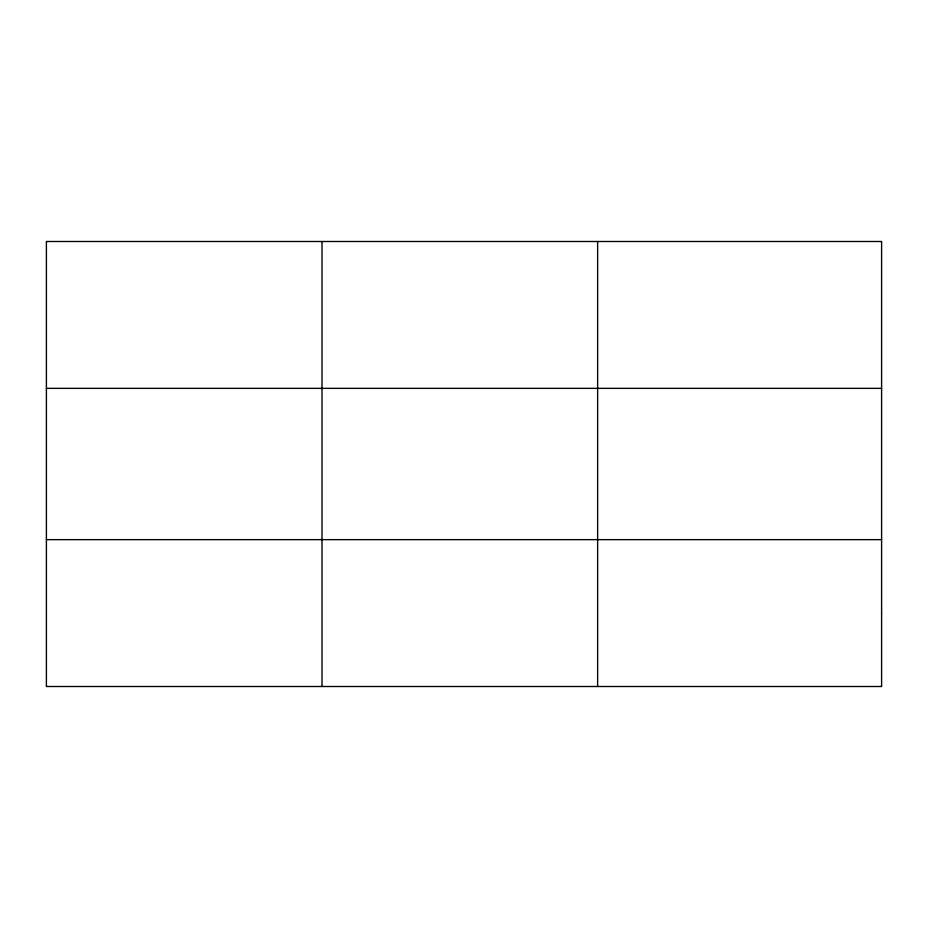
<?xml version="1.0" encoding="UTF-8"?>
<svg xmlns="http://www.w3.org/2000/svg" width="928" height="928" viewBox="0 0 928 928"><rect width="100%" height="100%" fill="white"/><g stroke="black" fill="none" stroke-linecap="round" stroke-linejoin="round"><path stroke-width="1.39" d="M322.016 686.5L322.016 241.5M597.632 686.5L597.632 241.5M46.4 388.356L881.6 388.356M46.4 539.644L881.6 539.644M881.6 613.072L881.6 686.5L46.4 686.5L46.4 241.5L881.6 241.5L881.6 613.072"/></g></svg>
